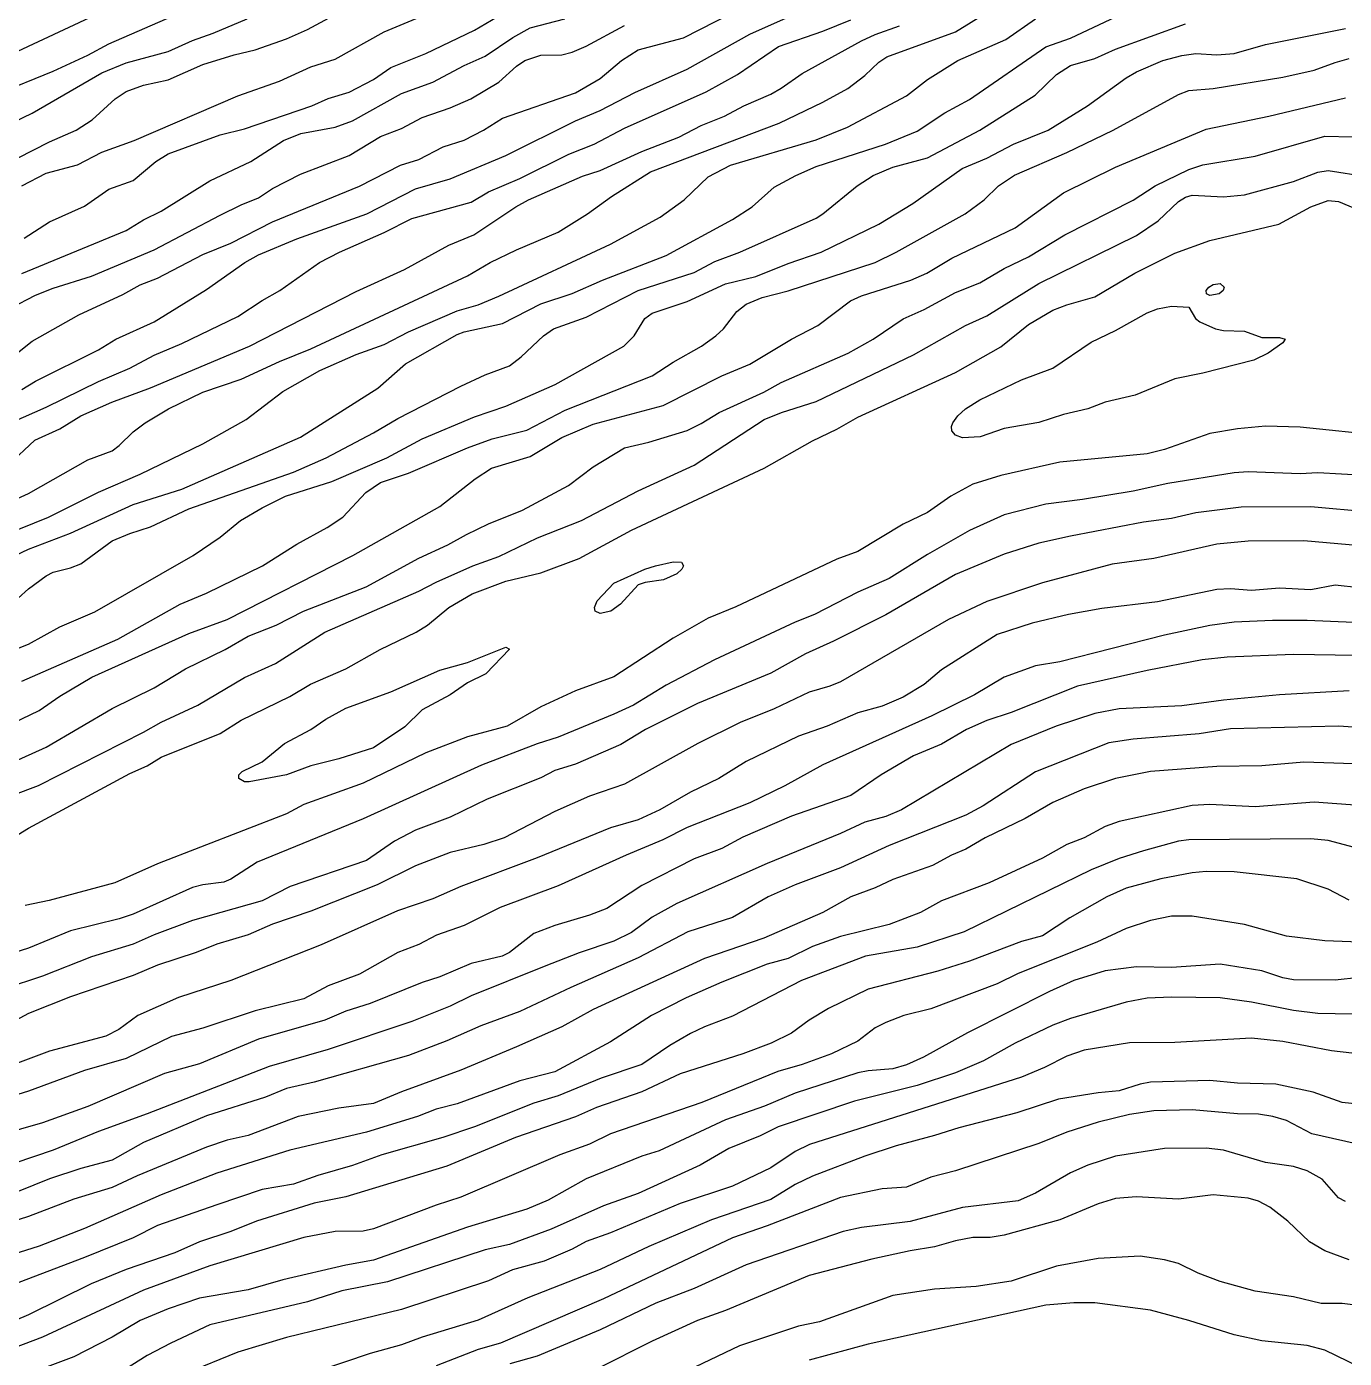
# Model space of a CAD drawing. Extents: x 474277 to 475042, y 254928 to 255625.
# Drawn here: x 474593.95 to 474622.95, y 255530.93 to 255560.23 of the extents above; entities that cross this region are included whole.
import ezdxf

# ---------------------------------------------------------------- set-up
doc = ezdxf.new("R2010")
doc.units = 0
doc.header["$MEASUREMENT"] = 0
doc.layers.add('BaseMapV2_DTM_export_MonNov09090547073261 — entities', color=1, linetype='CONTINUOUS')

msp = doc.modelspace()

# ---------------------------------------------------------------- linework, layer by layer
at = {"layer": 'BaseMapV2_DTM_export_MonNov09090547073261 — entities', "color": 15, "linetype": 'Continuous', "true_color": 0xb7484b}
for points in [[(474593.303, 255558.751, 92), (474594.53, 255559.251, 92), (474595.297, 255559.602, 92), (474595.757, 255559.85, 92), (474598.134, 255560.895, 92)], [(474593.385, 255548.446, 95.25), (474593.993, 255548.733, 95.25), (474594.913, 255549.087, 95.25), (474596.293, 255549.717, 95.25), (474597.367, 255550.053, 95.25), (474599.974, 255551.197, 95.25), (474601.677, 255552.28, 95.25), (474602.288, 255552.816, 95.25), (474603.424, 255553.458, 95.25), (474603.578, 255553.518, 95.25), (474604.421, 255553.703, 95.25), (474605.264, 255554.133, 95.25), (474605.955, 255554.36, 95.25), (474606.621, 255554.657, 95.25), (474608.025, 255555.2, 95.25), (474609.482, 255555.987, 95.25), (474609.917, 255556.267, 95.25), (474610.402, 255556.702, 95.25), (474610.88, 255556.957, 95.25), (474611.322, 255557.154, 95.25), (474612.848, 255557.647, 95.25), (474613.545, 255557.935, 95.25), (474614.159, 255558.332, 95.25), (474614.696, 255558.627, 95.25), (474616.382, 255559.785, 95.25), (474616.919, 255559.979, 95.25), (474618.683, 255560.81, 95.25)], [(474593.748, 255557.34, 92.5), (474594.453, 255557.699, 92.5), (474595.036, 255557.954, 92.5), (474595.389, 255558.184, 92.5), (474595.897, 255558.644, 92.5), (474596.14, 255558.805, 92.5), (474596.523, 255558.943, 92.5), (474597.06, 255559.058, 92.5), (474597.827, 255559.395, 92.5), (474598.517, 255559.613, 92.5), (474598.977, 255559.722, 92.5), (474599.667, 255559.967, 92.5), (474600.127, 255560.167, 92.5), (474601.001, 255560.637, 92.5)], [(474593.84, 255552.249, 94), (474594.147, 255552.433, 94), (474595.527, 255553.118, 94), (474595.91, 255553.353, 94), (474596.753, 255553.738, 94), (474597.904, 255554.452, 94), (474598.749, 255555.04, 94), (474599.054, 255555.213, 94), (474599.897, 255555.562, 94), (474601.434, 255556.114, 94), (474602.504, 255556.663, 94), (474603.271, 255556.882, 94), (474604.498, 255557.398, 94), (474606.031, 255558.16, 94), (474606.568, 255558.384, 94), (474607.335, 255558.785, 94), (474608.485, 255559.299, 94), (474609.865, 255560.063, 94), (474611.399, 255560.747, 94)], [(474593.895, 255555.577, 93), (474594.453, 255555.936, 93), (474595.22, 255556.28, 93), (474595.757, 255556.654, 93), (474596.293, 255556.845, 93), (474596.79, 255557.264, 93), (474597.06, 255557.433, 93), (474598.21, 255557.852, 93), (474598.747, 255557.985, 93), (474600.225, 255558.49, 93), (474600.587, 255558.653, 93), (474601.047, 255558.793, 93), (474601.584, 255559.072, 93), (474601.967, 255559.331, 93), (474602.734, 255559.641, 93), (474603.808, 255560.152, 93), (474604.804, 255560.741, 93)], [(474592.306, 255549.194, 94.75), (474593.993, 255549.962, 94.75), (474595.297, 255550.699, 94.75), (474595.833, 255550.901, 94.75), (474595.987, 255551.014, 94.75), (474596.293, 255551.319, 94.75), (474596.56, 255551.513, 94.75), (474597.074, 255551.82, 94.75), (474597.827, 255552.191, 94.75), (474598.67, 255552.476, 94.75), (474599.514, 255552.862, 94.75), (474600.204, 255553.14, 94.75), (474603.654, 255554.75, 94.75), (474604.147, 255555.04, 94.75), (474604.728, 255555.322, 94.75), (474605.648, 255555.709, 94.75), (474606.29, 255556.114, 94.75), (474606.817, 255556.497, 94.75), (474607.678, 255557.034, 94.75), (474610.511, 255558.107, 94.75), (474611.472, 255558.567, 94.75), (474612.025, 255558.874, 94.75), (474612.395, 255559.158, 94.75), (474612.702, 255559.447, 94.75), (474612.882, 255559.564, 94.75), (474614.389, 255560.12, 94.75), (474615.079, 255560.54, 94.75)], [(474592.69, 255551.121, 94.25), (474594.376, 255551.861, 94.25), (474595.527, 255552.421, 94.25), (474596.217, 255552.715, 94.25), (474596.753, 255553.007, 94.25), (474597.367, 255553.257, 94.25), (474598.594, 255553.851, 94.25), (474599.13, 255554.207, 94.25), (474599.522, 255554.427, 94.25), (474600.395, 255555.04, 94.25), (474600.835, 255555.27, 94.25), (474601.814, 255555.7, 94.25), (474602.427, 255556.013, 94.25), (474603.731, 255556.37, 94.25), (474604.114, 255556.595, 94.25), (474604.804, 255556.891, 94.25), (474605.878, 255557.424, 94.25), (474606.44, 255557.647, 94.25), (474607.105, 255557.998, 94.25), (474608.904, 255558.797, 94.25), (474609.596, 255559.181, 94.25), (474610.496, 255559.794, 94.25), (474611.475, 255560.133, 94.25), (474612.089, 255560.379, 94.25)], [(474592.843, 255557.743, 92.25), (474594.07, 255558.328, 92.25), (474595.603, 255559.215, 92.25), (474596.14, 255559.438, 92.25), (474597.06, 255559.688, 92.25), (474597.597, 255559.924, 92.25), (474598.057, 255560.087, 92.25), (474598.801, 255560.407, 92.25)], [(474593.15, 255548.928, 95), (474594.431, 255549.443, 95), (474595.527, 255549.992, 95), (474596.447, 255550.387, 95), (474597.827, 255551.053, 95), (474598.778, 255551.59, 95), (474599.587, 255552.203, 95), (474600.399, 255552.663, 95), (474601.201, 255553.02, 95), (474601.814, 255553.239, 95), (474602.351, 255553.52, 95), (474603.424, 255553.977, 95), (474603.884, 255554.111, 95), (474604.344, 255554.3, 95), (474606.798, 255555.444, 95), (474607.894, 255556.037, 95), (474608.42, 255556.42, 95), (474608.945, 255556.924, 95), (474609.436, 255557.187, 95), (474611.322, 255557.742, 95), (474612.012, 255558.017, 95), (474613.315, 255558.707, 95), (474613.776, 255559.071, 95), (474614.441, 255559.487, 95), (474615.501, 255559.947, 95), (474616.152, 255560.403, 95)], [(474593.536, 255547.449, 95.5), (474593.993, 255547.86, 95.5), (474594.376, 255548.149, 95.5), (474594.53, 255548.227, 95.5), (474594.913, 255548.325, 95.5), (474595.143, 255548.416, 95.5), (474595.833, 255548.917, 95.5), (474596.217, 255549.079, 95.5), (474596.677, 255549.224, 95.5), (474597.52, 255549.62, 95.5), (474599.82, 255550.433, 95.5), (474600.544, 255550.746, 95.5), (474601.584, 255551.293, 95.5), (474602.121, 255551.613, 95.5), (474603.501, 255552.321, 95.5), (474604.038, 255552.571, 95.5), (474604.574, 255552.772, 95.5), (474604.835, 255552.97, 95.5), (474605.321, 255553.43, 95.5), (474605.544, 255553.583, 95.5), (474606.261, 255553.843, 95.5), (474607.411, 255554.425, 95.5), (474608.638, 255554.822, 95.5), (474609.098, 255555.065, 95.5), (474609.642, 255555.27, 95.5), (474611.322, 255556.021, 95.5), (474611.475, 255556.114, 95.5), (474612.224, 255556.727, 95.5), (474612.583, 255556.957, 95.5), (474613.009, 255557.142, 95.5), (474613.776, 255557.347, 95.5), (474614.926, 255557.957, 95.5), (474616.148, 255558.721, 95.5), (474616.613, 255559.176, 95.5), (474616.919, 255559.375, 95.5), (474617.456, 255559.534, 95.5), (474617.916, 255559.733, 95.5), (474619.45, 255560.293, 95.5)], [(474593.553, 255550.593, 94.5), (474594.131, 255551.13, 94.5), (474594.683, 255551.383, 94.5), (474595.145, 255551.666, 94.5), (474595.825, 255551.973, 94.5), (474596.677, 255552.284, 94.5), (474598.856, 255553.2, 94.5), (474601.201, 255554.408, 94.5), (474602.265, 255554.887, 94.5), (474603.24, 255555.423, 94.5), (474603.788, 255555.653, 94.5), (474604.715, 255556.267, 94.5), (474604.997, 255556.42, 94.5), (474606.185, 255556.94, 94.5), (474606.568, 255557.067, 94.5), (474607.488, 255557.483, 94.5), (474608.299, 255557.8, 94.5), (474608.792, 255558.057, 94.5), (474609.308, 255558.26, 94.5), (474609.73, 255558.49, 94.5), (474610.325, 255558.749, 94.5), (474610.555, 255558.877, 94.5), (474611.015, 255559.203, 94.5), (474612.319, 255559.92, 94.5), (474612.625, 255560.061, 94.5), (474613.162, 255560.249, 94.5)], [(474593.61, 255554.048, 93.5), (474594.146, 255554.323, 93.5), (474594.53, 255554.481, 93.5), (474595.373, 255554.744, 93.5), (474596.753, 255555.318, 93.5), (474598.21, 255556.084, 93.5), (474598.67, 255556.312, 93.5), (474599.054, 255556.462, 93.5), (474599.36, 255556.667, 93.5), (474599.974, 255556.985, 93.5), (474601.047, 255557.4, 93.5), (474601.737, 255557.813, 93.5), (474602.197, 255557.989, 93.5), (474602.657, 255558.231, 93.5), (474603.271, 255558.447, 93.5), (474603.725, 255558.644, 93.5), (474604.344, 255559.012, 93.5), (474604.728, 255559.364, 93.5), (474604.913, 255559.487, 93.5), (474605.264, 255559.603, 93.5), (474605.725, 255559.611, 93.5), (474605.955, 255559.669, 93.5), (474606.261, 255559.802, 93.5), (474607.105, 255560.257, 93.5)], [(474593.64, 255552.97, 93.75), (474594.07, 255553.313, 93.75), (474595.094, 255553.89, 93.75), (474596.063, 255554.339, 93.75), (474596.447, 255554.549, 93.75), (474596.83, 255554.696, 93.75), (474597.827, 255555.22, 93.75), (474598.44, 255555.469, 93.75), (474599.36, 255555.934, 93.75), (474601.277, 255556.723, 93.75), (474602.175, 255557.187, 93.75), (474602.581, 255557.312, 93.75), (474603.118, 255557.589, 93.75), (474603.578, 255557.734, 93.75), (474604.003, 255557.954, 93.75), (474604.421, 255558.219, 93.75), (474606.031, 255558.778, 93.75), (474606.568, 255559.091, 93.75), (474607.041, 255559.487, 93.75), (474607.411, 255559.725, 93.75), (474608.408, 255559.988, 93.75), (474609.482, 255560.536, 93.75)], [(474593.645, 255559.641, 91.75), (474595.45, 255560.481, 91.75)], [(474593.84, 255554.803, 93.25), (474596.14, 255555.744, 93.25), (474596.523, 255555.983, 93.25), (474596.907, 255556.172, 93.25), (474597.98, 255556.84, 93.25), (474598.886, 255557.264, 93.25), (474599.601, 255557.724, 93.25), (474599.98, 255557.877, 93.25), (474600.741, 255558.019, 93.25), (474601.124, 255558.157, 93.25), (474602.197, 255558.758, 93.25), (474602.887, 255559.009, 93.25), (474603.578, 255559.38, 93.25), (474604.038, 255559.584, 93.25), (474604.651, 255559.991, 93.25), (474605.034, 255560.202, 93.25), (474605.794, 255560.407, 93.25)], [(474593.844, 255556.727, 92.75), (474594.376, 255557.005, 92.75), (474595.067, 255557.194, 92.75), (474595.603, 255557.472, 92.75), (474596.315, 255557.724, 92.75), (474598.594, 255558.711, 92.75), (474599.514, 255559.031, 92.75), (474600.204, 255559.347, 92.75), (474600.741, 255559.515, 92.75), (474601.814, 255560.118, 92.75), (474602.695, 255560.484, 92.75)], [(474593.456, 255546.433, 95.75), (474593.993, 255546.642, 95.75), (474594.683, 255547.026, 95.75), (474595.45, 255547.356, 95.75), (474597.616, 255548.599, 95.75), (474598.21, 255548.997, 95.75), (474598.659, 255549.366, 95.75), (474599.13, 255549.645, 95.75), (474599.646, 255549.903, 95.75), (474600.664, 255550.222, 95.75), (474601.877, 255550.746, 95.75), (474602.657, 255551.164, 95.75), (474603.808, 255551.644, 95.75), (474604.498, 255551.88, 95.75), (474605.582, 255552.356, 95.75), (474607.089, 255553.2, 95.75), (474607.317, 255553.43, 95.75), (474607.551, 255553.813, 95.75), (474607.718, 255553.93, 95.75), (474608.485, 255554.182, 95.75), (474609.328, 255554.576, 95.75), (474610, 255554.733, 95.75), (474610.708, 255555.02, 95.75), (474611.433, 255555.27, 95.75), (474612.702, 255555.886, 95.75), (474613.455, 255556.344, 95.75), (474614.535, 255557.11, 95.75), (474615.079, 255557.336, 95.75), (474615.671, 255557.647, 95.75), (474616.431, 255557.954, 95.75), (474617.294, 255558.49, 95.75), (474618.146, 255559.103, 95.75), (474618.376, 255559.236, 95.75), (474618.957, 255559.487, 95.75), (474619.373, 255559.597, 95.75), (474619.68, 255559.64, 95.75), (474620.14, 255559.611, 95.75), (474620.523, 255559.644, 95.75), (474621.213, 255559.836, 95.75), (474622.977, 255560.19, 95.75)], [(474593.84, 255545.833, 96), (474595.957, 255546.759, 96), (474597.324, 255547.526, 96), (474597.904, 255547.766, 96), (474599.138, 255548.369, 96), (474599.897, 255548.847, 96), (474600.566, 255549.213, 96), (474600.906, 255549.443, 96), (474601.414, 255549.979, 96), (474601.737, 255550.202, 96), (474602.351, 255550.406, 96), (474603.654, 255550.967, 96), (474604.191, 255551.161, 96), (474604.958, 255551.356, 96), (474605.801, 255551.791, 96), (474607.718, 255552.548, 96), (474608.178, 255552.852, 96), (474608.798, 255553.2, 96), (474609.114, 255553.43, 96), (474609.283, 255553.583, 96), (474609.579, 255553.967, 96), (474609.788, 255554.127, 96), (474610.133, 255554.273, 96), (474610.708, 255554.419, 96), (474612.625, 255555.042, 96), (474613.088, 255555.27, 96), (474614.605, 255556.114, 96), (474615.023, 255556.42, 96), (474615.338, 255556.727, 96), (474615.692, 255556.963, 96), (474616.843, 255557.465, 96), (474617.863, 255557.954, 96), (474619.296, 255558.742, 96), (474619.526, 255558.826, 96), (474620.063, 255558.869, 96), (474621.596, 255559.117, 96), (474622.287, 255559.272, 96), (474622.747, 255559.446, 96), (474623.053, 255559.528, 96)], [(474593.073, 255544.634, 96.25), (474594.223, 255545.186, 96.25), (474594.683, 255545.499, 96.25), (474595.381, 255545.916, 96.25), (474597.52, 255546.881, 96.25), (474598.364, 255547.185, 96.25), (474601.13, 255548.599, 96.25), (474603.041, 255549.673, 96.25), (474603.823, 255550.286, 96.25), (474604.177, 255550.516, 96.25), (474605.034, 255550.774, 96.25), (474605.725, 255551.193, 96.25), (474606.415, 255551.487, 96.25), (474607.954, 255551.896, 96.25), (474609.252, 255552.552, 96.25), (474609.865, 255552.809, 96.25), (474610.785, 255553.358, 96.25), (474611.36, 255553.66, 96.25), (474612.083, 255554.197, 96.25), (474612.319, 255554.311, 96.25), (474613.412, 255554.657, 96.25), (474613.757, 255554.81, 96.25), (474614.312, 255555.136, 96.25), (474615.706, 255555.807, 96.25), (474616.765, 255556.574, 96.25), (474617.916, 255557.14, 96.25), (474619.91, 255557.978, 96.25), (474621.29, 255558.26, 96.25), (474622.977, 255558.667, 96.25)], [(474593.15, 255543.831, 96.5), (474594.382, 255544.382, 96.5), (474595.833, 255545.233, 96.5), (474596.753, 255545.686, 96.5), (474597.443, 255546.104, 96.5), (474598.319, 255546.529, 96.5), (474598.824, 255546.823, 96.5), (474599.437, 255547.064, 96.5), (474600.042, 255547.372, 96.5), (474601.424, 255547.909, 96.5), (474602.581, 255548.54, 96.5), (474603.215, 255548.829, 96.5), (474603.63, 255549.059, 96.5), (474604.114, 255549.292, 96.5), (474604.862, 255549.596, 96.5), (474605.876, 255550.133, 96.5), (474606.415, 255550.548, 96.5), (474607.105, 255550.967, 96.5), (474607.641, 255551.089, 96.5), (474608.485, 255551.349, 96.5), (474608.792, 255551.498, 96.5), (474609.188, 255551.743, 96.5), (474610.172, 255552.189, 96.5), (474610.555, 255552.4, 96.5), (474612.026, 255553.046, 96.5), (474612.578, 255553.353, 96.5), (474613.239, 255553.8, 96.5), (474613.699, 255554.01, 96.5), (474614.389, 255554.382, 96.5), (474614.926, 255554.594, 96.5), (474615.462, 255554.912, 96.5), (474615.999, 255555.166, 96.5), (474616.795, 255555.653, 96.5), (474618.299, 255556.412, 96.5), (474618.787, 255556.727, 96.5), (474619.526, 255557.089, 96.5), (474619.833, 255557.192, 96.5), (474620.983, 255557.379, 96.5), (474622.517, 255557.82, 96.5), (474623.13, 255557.806, 96.5)], [(474593.073, 255543.108, 96.75), (474594.212, 255543.539, 96.75), (474596.523, 255544.709, 96.75), (474596.907, 255544.932, 96.75), (474597.717, 255545.302, 96.75), (474598.747, 255545.913, 96.75), (474599.425, 255546.222, 96.75), (474600.514, 255546.912, 96.75), (474602.581, 255547.811, 96.75), (474602.964, 255548.013, 96.75), (474603.767, 255548.369, 96.75), (474604.344, 255548.572, 96.75), (474605.191, 255548.983, 96.75), (474606.157, 255549.366, 96.75), (474607.411, 255550.017, 96.75), (474608.638, 255550.585, 96.75), (474610.182, 255551.59, 96.75), (474610.561, 255551.743, 96.75), (474611.322, 255551.982, 96.75), (474613.469, 255553.011, 96.75), (474614.609, 255553.66, 96.75), (474615.079, 255553.871, 96.75), (474616.229, 255554.584, 96.75), (474618.376, 255555.633, 96.75), (474618.852, 255555.96, 96.75), (474619.296, 255556.388, 96.75), (474619.45, 255556.48, 96.75), (474619.603, 255556.525, 96.75), (474620.293, 255556.484, 96.75), (474620.753, 255556.532, 96.75), (474621.827, 255556.823, 96.75), (474622.363, 255557.029, 96.75), (474622.593, 255557.07, 96.75), (474623.437, 255556.933, 96.75)], [(474592.763, 255541.852, 97), (474593.993, 255542.596, 97), (474596.217, 255543.797, 97), (474596.6, 255543.972, 97), (474596.907, 255544.156, 97), (474598.21, 255544.683, 97), (474598.67, 255544.971, 97), (474599.744, 255545.497, 97), (474600.196, 255545.762, 97), (474600.971, 255546.102, 97), (474601.73, 255546.529, 97), (474602.519, 255546.912, 97), (474602.772, 255547.066, 97), (474603.24, 255547.449, 97), (474603.754, 255547.756, 97), (474604.498, 255548.028, 97), (474605.264, 255548.213, 97), (474606.108, 255548.532, 97), (474607.258, 255549.152, 97), (474610.184, 255550.516, 97), (474611.245, 255551.121, 97), (474611.782, 255551.373, 97), (474612.242, 255551.637, 97), (474614.389, 255552.62, 97), (474615.386, 255553.184, 97), (474615.999, 255553.679, 97), (474616.536, 255553.991, 97), (474616.843, 255554.11, 97), (474617.456, 255554.285, 97), (474618.341, 255554.81, 97), (474619.22, 255555.248, 97), (474619.986, 255555.525, 97), (474621.507, 255555.883, 97), (474622.211, 255556.267, 97), (474622.593, 255556.406, 97), (474622.823, 255556.385, 97), (474623.36, 255556.157, 97)], [(474620.193, 255554.35, 97.25), (474619.986, 255554.313, 97.25), (474619.912, 255554.35, 97.25), (474619.909, 255554.427, 97.25), (474619.967, 255554.503, 97.25), (474620.063, 255554.557, 97.25), (474620.219, 255554.58, 97.25), (474620.307, 255554.503, 97.25), (474620.282, 255554.427, 97.25), (474620.193, 255554.35, 97.25)], [(474614.933, 255551.206, 97.25), (474614.542, 255551.182, 97.25), (474614.389, 255551.243, 97.25), (474614.312, 255551.339, 97.25), (474614.303, 255551.436, 97.25), (474614.333, 255551.513, 97.25), (474614.444, 255551.666, 97.25), (474614.615, 255551.82, 97.25), (474614.926, 255552.018, 97.25), (474615.846, 255552.459, 97.25), (474616.536, 255552.715, 97.25), (474617.379, 255553.293, 97.25), (474617.916, 255553.548, 97.25), (474618.606, 255553.934, 97.25), (474618.836, 255554.024, 97.25), (474619.143, 255554.081, 97.25), (474619.526, 255554.063, 97.25), (474619.677, 255553.813, 97.25), (474619.767, 255553.737, 97.25), (474620.113, 255553.583, 97.25), (474620.293, 255553.547, 97.25), (474620.753, 255553.535, 97.25), (474621.136, 255553.395, 97.25), (474621.52, 255553.394, 97.25), (474621.646, 255553.353, 97.25), (474621.592, 255553.276, 97.25), (474621.275, 255553.046, 97.25), (474620.957, 255552.893, 97.25), (474619.833, 255552.605, 97.25), (474619.22, 255552.48, 97.25), (474618.344, 255552.126, 97.25), (474617.686, 255551.966, 97.25), (474617.303, 255551.82, 97.25), (474616.766, 255551.695, 97.25), (474616.229, 255551.525, 97.25), (474615.462, 255551.388, 97.25), (474614.933, 255551.206, 97.25)], [(474623.82, 255551.231, 97), (474621.98, 255551.421, 97), (474621.213, 255551.445, 97), (474620.6, 255551.385, 97), (474619.986, 255551.281, 97), (474618.989, 255550.928, 97), (474618.606, 255550.835, 97), (474616.689, 255550.647, 97), (474615.386, 255550.354, 97), (474614.772, 255550.164, 97), (474614.292, 255549.903, 97), (474613.776, 255549.544, 97), (474613.239, 255549.285, 97), (474612.242, 255548.684, 97), (474611.782, 255548.512, 97), (474609.558, 255547.467, 97), (474608.945, 255547.219, 97), (474608.178, 255546.778, 97), (474606.875, 255545.923, 97), (474606.031, 255545.621, 97), (474605.264, 255545.264, 97), (474604.523, 255544.842, 97), (474603.654, 255544.61, 97), (474602.734, 255544.253, 97), (474601.354, 255543.586, 97), (474600.05, 255543.116, 97), (474599.667, 255542.915, 97), (474596.83, 255541.81, 97), (474595.891, 255541.392, 97), (474594.442, 255541.008, 97), (474593.916, 255540.896, 97)], [(474624.97, 255550.265, 96.75), (474622.363, 255550.415, 96.75), (474621.98, 255550.396, 96.75), (474620.83, 255550.44, 96.75), (474620.523, 255550.414, 96.75), (474619.066, 255550.182, 96.75), (474618.299, 255550.014, 96.75), (474617.183, 255549.826, 96.75), (474616.382, 255549.729, 96.75), (474615.462, 255549.49, 96.75), (474614.696, 255549.148, 96.75), (474613.776, 255548.62, 96.75), (474612.932, 255548.089, 96.75), (474612.242, 255547.793, 96.75), (474611.29, 255547.296, 96.75), (474610.862, 255547.129, 96.75), (474609.087, 255546.299, 96.75), (474608.025, 255545.745, 96.75), (474607.303, 255545.302, 96.75), (474606.875, 255545.104, 96.75), (474605.648, 255544.598, 96.75), (474605.188, 255544.453, 96.75), (474603.961, 255543.983, 96.75), (474601.354, 255542.805, 96.75), (474599.023, 255541.852, 96.75), (474598.44, 255541.476, 96.75), (474598.287, 255541.408, 96.75), (474597.827, 255541.349, 96.75), (474597.597, 255541.291, 96.75), (474596.295, 255540.702, 96.75), (474595.987, 255540.601, 96.75), (474594.913, 255540.342, 96.75), (474593.993, 255539.956, 96.75), (474592.92, 255539.618, 96.75)], [(474623.513, 255549.549, 96.5), (474622.21, 255549.668, 96.5), (474620.676, 255549.663, 96.5), (474619.68, 255549.538, 96.5), (474619.143, 255549.412, 96.5), (474618.529, 255549.331, 96.5), (474616.919, 255549.022, 96.5), (474616.229, 255548.87, 96.5), (474615.462, 255548.629, 96.5), (474614.389, 255548.178, 96.5), (474612.855, 255547.29, 96.5), (474611.705, 255546.71, 96.5), (474611.092, 255546.435, 96.5), (474610.325, 255546.007, 96.5), (474608.715, 255545.337, 96.5), (474607.571, 255544.765, 96.5), (474607.028, 255544.435, 96.5), (474606.031, 255544.004, 96.5), (474605.571, 255543.867, 96.5), (474605.264, 255543.708, 96.5), (474604.086, 255543.232, 96.5), (474603.271, 255542.842, 96.5), (474602.504, 255542.55, 96.5), (474602.044, 255542.308, 96.5), (474601.431, 255541.889, 96.5), (474599.752, 255541.315, 96.5), (474599.13, 255540.998, 96.5), (474597.597, 255540.568, 96.5), (474596.753, 255540.253, 96.5), (474596.293, 255540.047, 96.5), (474595.373, 255539.764, 96.5), (474594.3, 255539.342, 96.5), (474593.456, 255539.061, 96.5)], [(474624.05, 255548.744, 96.25), (474622.057, 255548.92, 96.25), (474620.83, 255548.911, 96.25), (474620.14, 255548.843, 96.25), (474618.759, 255548.528, 96.25), (474617.839, 255548.407, 96.25), (474616.306, 255547.995, 96.25), (474615.079, 255547.586, 96.25), (474614.236, 255547.186, 96.25), (474611.859, 255545.817, 96.25), (474611.629, 255545.721, 96.25), (474611.169, 255545.592, 96.25), (474610.402, 255545.219, 96.25), (474609.652, 255544.919, 96.25), (474608.717, 255544.459, 96.25), (474607.105, 255543.566, 96.25), (474606.338, 255543.298, 96.25), (474605.571, 255542.966, 96.25), (474604.457, 255542.388, 96.25), (474604.013, 255542.235, 96.25), (474603.271, 255542.064, 96.25), (474602.504, 255541.772, 96.25), (474601.661, 255541.35, 96.25), (474600.204, 255540.769, 96.25), (474599.36, 255540.483, 96.25), (474598.824, 255540.247, 96.25), (474598.134, 255540.044, 96.25), (474597.683, 255539.858, 96.25), (474596.83, 255539.584, 96.25), (474596.293, 255539.358, 96.25), (474594.913, 255538.886, 96.25), (474593.993, 255538.516, 96.25), (474592.996, 255537.994, 96.25)], [(474606.805, 255547.372, 97.25), (474606.568, 255547.323, 97.25), (474606.46, 255547.372, 97.25), (474606.443, 255547.449, 97.25), (474606.508, 255547.602, 97.25), (474606.875, 255547.986, 97.25), (474607.557, 255548.293, 97.25), (474607.792, 255548.369, 97.25), (474608.178, 255548.454, 97.25), (474608.358, 255548.446, 97.25), (474608.406, 255548.369, 97.25), (474608.366, 255548.293, 97.25), (474608.255, 255548.194, 97.25), (474607.963, 255548.063, 97.25), (474607.565, 255548.001, 97.25), (474607.411, 255547.948, 97.25), (474607.019, 255547.526, 97.25), (474606.805, 255547.372, 97.25)], [(474623.283, 255547.887, 96), (474622.747, 255547.943, 96), (474622.21, 255547.842, 96), (474621.52, 255547.879, 96), (474620.906, 255547.827, 96), (474620.446, 255547.866, 96), (474620.14, 255547.846, 96), (474618.836, 255547.58, 96), (474617.609, 255547.428, 96), (474616.88, 255547.296, 96), (474616.076, 255547.106, 96), (474615.309, 255546.856, 96), (474614.082, 255546.081, 96), (474613.699, 255545.76, 96), (474613.239, 255545.478, 96), (474612.779, 255545.278, 96), (474612.242, 255545.132, 96), (474611.566, 255544.842, 96), (474610.938, 255544.621, 96), (474609.788, 255544.066, 96), (474609.18, 255543.692, 96), (474608.562, 255543.387, 96), (474607.883, 255543.002, 96), (474607.411, 255542.784, 96), (474606.798, 255542.607, 96), (474605.188, 255541.942, 96), (474603.506, 255541.315, 96), (474602.887, 255541.045, 96), (474602.114, 255540.778, 96), (474600.434, 255540.028, 96), (474598.44, 255539.248, 96), (474597.29, 255538.873, 96), (474596.393, 255538.478, 96), (474595.98, 255538.171, 96), (474595.694, 255538.018, 96), (474594.453, 255537.692, 96), (474593.073, 255537.18, 96)], [(474624.357, 255547.071, 95.75), (474622.133, 255547.164, 95.75), (474621.366, 255547.167, 95.75), (474620.523, 255547.132, 95.75), (474619.986, 255547.057, 95.75), (474618.989, 255546.845, 95.75), (474616.689, 255546.26, 95.75), (474616.152, 255546.166, 95.75), (474615.462, 255545.916, 95.75), (474614.813, 255545.532, 95.75), (474613.873, 255545.072, 95.75), (474611.475, 255543.991, 95.75), (474610.632, 255543.528, 95.75), (474609.865, 255543.152, 95.75), (474608.485, 255542.613, 95.75), (474607.948, 255542.337, 95.75), (474607.144, 255542.005, 95.75), (474605.648, 255541.326, 95.75), (474604.368, 255540.855, 95.75), (474603.578, 255540.455, 95.75), (474602.969, 255540.242, 95.75), (474602.581, 255540.041, 95.75), (474602.117, 255539.858, 95.75), (474601.277, 255539.388, 95.75), (474600.587, 255539.129, 95.75), (474600.05, 255538.843, 95.75), (474598.977, 255538.578, 95.75), (474597.827, 255538.198, 95.75), (474597.137, 255538.015, 95.75), (474596.14, 255537.531, 95.75), (474595.22, 255537.267, 95.75), (474593.993, 255536.813, 95.75), (474592.46, 255536.336, 95.75)], [(474598.843, 255543.615, 97.25), (474598.747, 255543.619, 97.25), (474598.62, 255543.692, 97.25), (474598.622, 255543.769, 97.25), (474598.69, 255543.845, 97.25), (474599.13, 255544.054, 97.25), (474599.622, 255544.459, 97.25), (474600.204, 255544.771, 97.25), (474600.534, 255544.995, 97.25), (474600.971, 255545.236, 97.25), (474601.967, 255545.599, 97.25), (474603.041, 255546.073, 97.25), (474603.654, 255546.243, 97.25), (474604.498, 255546.581, 97.25), (474604.574, 255546.532, 97.25), (474604.057, 255545.992, 97.25), (474603.654, 255545.796, 97.25), (474603.271, 255545.532, 97.25), (474602.657, 255545.197, 97.25), (474602.274, 255544.827, 97.25), (474601.584, 255544.368, 97.25), (474600.817, 255544.119, 97.25), (474600.204, 255543.972, 97.25), (474599.667, 255543.768, 97.25), (474598.843, 255543.615, 97.25)], [(474623.207, 255546.394, 95.5), (474621.827, 255546.418, 95.5), (474620.37, 255546.36, 95.5), (474619.821, 255546.299, 95.5), (474618.607, 255546.069, 95.5), (474617.073, 255545.721, 95.5), (474615.616, 255545.145, 95.5), (474615.079, 255544.967, 95.5), (474614.636, 255544.765, 95.5), (474614.082, 255544.444, 95.5), (474613.469, 255544.188, 95.5), (474612.755, 255543.769, 95.5), (474612.089, 255543.318, 95.5), (474610.785, 255542.858, 95.5), (474609.712, 255542.401, 95.5), (474609.252, 255542.147, 95.5), (474608.638, 255541.92, 95.5), (474607.488, 255541.337, 95.5), (474606.721, 255540.831, 95.5), (474606.338, 255540.681, 95.5), (474605.571, 255540.459, 95.5), (474605.111, 255540.278, 95.5), (474604.574, 255539.863, 95.5), (474604.415, 255539.781, 95.5), (474603.731, 255539.616, 95.5), (474603.041, 255539.326, 95.5), (474602.657, 255539.201, 95.5), (474601.507, 255538.738, 95.5), (474600.971, 255538.571, 95.5), (474600.511, 255538.37, 95.5), (474599.054, 255537.952, 95.5), (474597.75, 255537.413, 95.5), (474596.983, 255537.199, 95.5), (474595.297, 255536.474, 95.5), (474594.3, 255536.113, 95.5), (474591.923, 255535.433, 95.5)], [(474623.053, 255545.62, 95.25), (474621.52, 255545.53, 95.25), (474620.293, 255545.414, 95.25), (474619.373, 255545.288, 95.25), (474617.993, 255545.221, 95.25), (474617.456, 255545.121, 95.25), (474616.606, 255544.842, 95.25), (474615.616, 255544.438, 95.25), (474613.205, 255543.002, 95.25), (474612.855, 255542.855, 95.25), (474612.395, 255542.727, 95.25), (474611.859, 255542.48, 95.25), (474610.248, 255541.823, 95.25), (474608.255, 255540.939, 95.25), (474607.718, 255540.642, 95.25), (474607.258, 255540.304, 95.25), (474606.875, 255540.108, 95.25), (474606.108, 255539.856, 95.25), (474605.341, 255539.557, 95.25), (474603.731, 255538.911, 95.25), (474603.271, 255538.679, 95.25), (474602.427, 255538.34, 95.25), (474600.587, 255537.724, 95.25), (474599.284, 255537.355, 95.25), (474596.6, 255536.31, 95.25), (474595.527, 255535.927, 95.25), (474594.53, 255535.513, 95.25), (474593.686, 255535.225, 95.25)], [(474624.433, 255544.731, 95), (474622.823, 255544.84, 95), (474620.446, 255544.786, 95), (474619.756, 255544.669, 95), (474618.299, 255544.556, 95), (474617.763, 255544.474, 95), (474616.152, 255543.836, 95), (474615.002, 255543.087, 95), (474614.619, 255542.882, 95), (474612.932, 255542.216, 95), (474611.859, 255541.726, 95), (474610.862, 255541.354, 95), (474610.27, 255541.085, 95), (474609.482, 255540.634, 95), (474608.501, 255540.318, 95), (474607.411, 255539.742, 95), (474605.925, 255539.091, 95), (474604.804, 255538.564, 95), (474603.948, 255538.248, 95), (474603.194, 255537.915, 95), (474602.351, 255537.594, 95), (474600.28, 255537.008, 95), (474599.671, 255536.868, 95), (474599.207, 255536.676, 95), (474597.904, 255536.271, 95), (474596.523, 255535.685, 95), (474595.833, 255535.295, 95), (474595.143, 255535.111, 95), (474594.453, 255534.88, 95), (474593.38, 255534.452, 95)], [(474623.59, 255543.999, 94.75), (474622.057, 255544.051, 94.75), (474621.136, 255543.971, 94.75), (474620.14, 255543.956, 94.75), (474618.683, 255543.846, 94.75), (474617.916, 255543.693, 94.75), (474617.226, 255543.466, 94.75), (474616.536, 255543.159, 94.75), (474615.922, 255542.808, 94.75), (474615.045, 255542.388, 94.75), (474614.619, 255542.132, 94.75), (474614.307, 255542.005, 94.75), (474613.884, 255541.775, 94.75), (474613.009, 255541.468, 94.75), (474612.625, 255541.287, 94.75), (474612.089, 255541.086, 94.75), (474611.475, 255540.742, 94.75), (474610.172, 255540.179, 94.75), (474608.868, 255539.727, 94.75), (474606.415, 255538.611, 94.75), (474605.725, 255538.227, 94.75), (474604.728, 255537.785, 94.75), (474603.501, 255537.271, 94.75), (474602.197, 255536.797, 94.75), (474601.584, 255536.542, 94.75), (474600.817, 255536.437, 94.75), (474599.924, 255536.254, 94.75), (474598.824, 255535.839, 94.75), (474598.364, 255535.732, 94.75), (474597.904, 255535.581, 94.75), (474596.379, 255534.951, 94.75), (474595.833, 255534.691, 94.75), (474594.99, 255534.436, 94.75), (474593.993, 255534.052, 94.75), (474593.226, 255533.808, 94.75)], [(474623.283, 255543.098, 94.5), (474622.287, 255543.172, 94.5), (474620.983, 255543.068, 94.5), (474619.986, 255543.115, 94.5), (474619.603, 255543.097, 94.5), (474617.993, 255542.746, 94.5), (474617.686, 255542.635, 94.5), (474617.226, 255542.381, 94.5), (474616.843, 255542.239, 94.5), (474616.306, 255541.94, 94.5), (474615.131, 255541.392, 94.5), (474614.082, 255541.001, 94.5), (474613.622, 255540.739, 94.5), (474612.932, 255540.479, 94.5), (474611.859, 255540.215, 94.5), (474611.245, 255539.994, 94.5), (474610.708, 255539.733, 94.5), (474610.248, 255539.603, 94.5), (474609.252, 255539.211, 94.5), (474608.465, 255538.861, 94.5), (474607.699, 255538.478, 94.5), (474606.798, 255537.899, 94.5), (474605.571, 255537.237, 94.5), (474604.804, 255537.036, 94.5), (474603.424, 255536.531, 94.5), (474602.964, 255536.413, 94.5), (474602.551, 255536.254, 94.5), (474601.431, 255535.908, 94.5), (474599.744, 255535.516, 94.5), (474598.134, 255535.004, 94.5), (474596.907, 255534.529, 94.5), (474595.22, 255533.789, 94.5), (474594.223, 255533.399, 94.5), (474592.92, 255532.989, 94.5)], [(474623.283, 255542.141, 94.25), (474622.593, 255542.324, 94.25), (474622.21, 255542.363, 94.25), (474619.526, 255542.342, 94.25), (474619.296, 255542.313, 94.25), (474618.529, 255542.1, 94.25), (474617.993, 255541.932, 94.25), (474617.379, 255541.681, 94.25), (474614.58, 255540.318, 94.25), (474613.545, 255539.976, 94.25), (474612.412, 255539.781, 94.25), (474610.999, 255539.245, 94.25), (474609.482, 255538.463, 94.25), (474608.868, 255538.228, 94.25), (474608.562, 255538.079, 94.25), (474608.101, 255537.816, 94.25), (474607.488, 255537.394, 94.25), (474606.596, 255537.098, 94.25), (474605.648, 255536.71, 94.25), (474605.111, 255536.546, 94.25), (474603.808, 255536.025, 94.25), (474603.112, 255535.794, 94.25), (474601.766, 255535.411, 94.25), (474601.124, 255535.173, 94.25), (474600.357, 255534.959, 94.25), (474599.82, 255534.768, 94.25), (474599.132, 255534.644, 94.25), (474598.134, 255534.308, 94.25), (474596.83, 255533.854, 94.25), (474596.293, 255533.583, 94.25), (474595.22, 255533.148, 94.25), (474592.69, 255532.193, 94.25)], [(474623.053, 255541.016, 94), (474622.593, 255541.255, 94), (474621.903, 255541.48, 94), (474620.523, 255541.636, 94), (474619.91, 255541.641, 94), (474619.603, 255541.615, 94), (474618.913, 255541.486, 94), (474618.146, 255541.277, 94), (474617.721, 255541.085, 94), (474616.91, 255540.625, 94), (474616.306, 255540.23, 94), (474615.846, 255540.102, 94), (474614.696, 255539.669, 94), (474614.006, 255539.45, 94), (474612.472, 255539.056, 94), (474611.594, 255538.631, 94), (474611.169, 255538.372, 94), (474610.785, 255538.087, 94), (474610.338, 255537.865, 94), (474609.712, 255537.632, 94), (474608.331, 255537.194, 94), (474607.488, 255536.797, 94), (474606.491, 255536.449, 94), (474606.031, 255536.248, 94), (474604.706, 255535.794, 94), (474603.194, 255535.161, 94), (474600.971, 255534.485, 94), (474600.28, 255534.347, 94), (474599.01, 255533.954, 94), (474598.44, 255533.721, 94), (474597.75, 255533.497, 94), (474597.213, 255533.253, 94), (474596.14, 255532.888, 94), (474595.372, 255532.574, 94), (474593.993, 255531.891, 94), (474593.15, 255531.539, 94)], [(474623.283, 255540.088, 93.75), (474622.517, 255540.115, 93.75), (474621.673, 255540.221, 93.75), (474620.753, 255540.475, 93.75), (474619.603, 255540.661, 93.75), (474619.143, 255540.663, 93.75), (474618.683, 255540.569, 93.75), (474618.146, 255540.389, 93.75), (474617.5, 255540.088, 93.75), (474615.773, 255539.398, 93.75), (474615.309, 255539.17, 93.75), (474613.852, 255538.624, 93.75), (474613.251, 255538.478, 93.75), (474612.855, 255538.323, 93.75), (474612.625, 255538.207, 93.75), (474612.242, 255537.914, 93.75), (474611.66, 255537.635, 93.75), (474611.015, 255537.397, 93.75), (474610.478, 255537.242, 93.75), (474608.811, 255536.561, 93.75), (474606.8, 255535.871, 93.75), (474606.338, 255535.646, 93.75), (474605.686, 255535.411, 93.75), (474603.501, 255534.476, 93.75), (474602.964, 255534.304, 93.75), (474601.584, 255533.78, 93.75), (474601.354, 255533.731, 93.75), (474600.741, 255533.72, 93.75), (474600.05, 255533.594, 93.75), (474597.98, 255532.968, 93.75), (474596.523, 255532.431, 93.75), (474594.3, 255531.402, 93.75), (474593.073, 255530.933, 93.75)], [(474623.283, 255539.312, 93.5), (474622.747, 255539.251, 93.5), (474621.827, 255539.258, 93.5), (474621.596, 255539.304, 93.5), (474621.136, 255539.459, 93.5), (474620.216, 255539.604, 93.5), (474619.143, 255539.532, 93.5), (474618.376, 255539.546, 93.5), (474617.686, 255539.456, 93.5), (474616.994, 255539.245, 93.5), (474616.459, 255539.003, 93.5), (474614.658, 255538.095, 93.5), (474613.684, 255537.558, 93.5), (474613.315, 255537.391, 93.5), (474613.009, 255537.3, 93.5), (474612.472, 255537.261, 93.5), (474612.242, 255537.215, 93.5), (474610.862, 255536.769, 93.5), (474610.189, 255536.484, 93.5), (474609.328, 255536.179, 93.5), (474607.871, 255535.497, 93.5), (474607.488, 255535.384, 93.5), (474606.261, 255534.881, 93.5), (474605.425, 255534.414, 93.5), (474604.958, 255534.212, 93.5), (474603.654, 255533.816, 93.5), (474601.584, 255533.096, 93.5), (474600.971, 255532.984, 93.5), (474599.59, 255532.659, 93.5), (474598.824, 255532.439, 93.5), (474597.75, 255532.255, 93.5), (474597.06, 255532.02, 93.5), (474596.447, 255531.768, 93.5), (474595.833, 255531.398, 93.5), (474594.99, 255530.966, 93.5), (474593.993, 255530.589, 93.5)], [(474623.513, 255538.497, 93.25), (474622.363, 255538.516, 93.25), (474621.827, 255538.586, 93.25), (474620.906, 255538.772, 93.25), (474620.216, 255538.862, 93.25), (474619.143, 255538.881, 93.25), (474618.606, 255538.854, 93.25), (474618.146, 255538.77, 93.25), (474616.919, 255538.413, 93.25), (474616.536, 255538.263, 93.25), (474615.707, 255537.865, 93.25), (474615.005, 255537.481, 93.25), (474614.389, 255537.214, 93.25), (474613.545, 255536.939, 93.25), (474612.165, 255536.594, 93.25), (474610.486, 255536.024, 93.25), (474610.095, 255535.829, 93.25), (474609.405, 255535.549, 93.25), (474608.769, 255535.181, 93.25), (474607.411, 255534.556, 93.25), (474606.645, 255534.29, 93.25), (474605.494, 255533.778, 93.25), (474604.574, 255533.438, 93.25), (474604.038, 255533.32, 93.25), (474601.891, 255532.615, 93.25), (474600.888, 255532.421, 93.25), (474600.127, 255532.178, 93.25), (474597.98, 255531.669, 93.25), (474597.121, 255531.27, 93.25), (474596.6, 255530.992, 93.25), (474595.987, 255530.61, 93.25)], [(474624.203, 255537.524, 93), (474622.67, 255537.7, 93), (474621.596, 255537.906, 93), (474620.906, 255537.978, 93), (474619.22, 255537.88, 93), (474618.223, 255537.873, 93), (474617.226, 255537.711, 93), (474616.843, 255537.581, 93), (474616.352, 255537.328, 93), (474615.846, 255537.119, 93), (474611.175, 255535.641, 93), (474610.862, 255535.481, 93), (474610.325, 255535.122, 93), (474609.482, 255534.721, 93), (474608.331, 255534.339, 93), (474606.798, 255533.696, 93), (474606.261, 255533.505, 93), (474605.955, 255533.338, 93), (474605.341, 255533.074, 93), (474604.641, 255532.881, 93), (474604.114, 255532.638, 93), (474602.197, 255532.009, 93), (474599.667, 255531.39, 93), (474598.594, 255531.071, 93), (474597.443, 255530.601, 93)], [(474624.127, 255536.429, 92.75), (474622.9, 255536.563, 92.75), (474622.262, 255536.791, 92.75), (474621.443, 255536.966, 92.75), (474620.6, 255536.988, 92.75), (474619.986, 255537.042, 92.75), (474618.683, 255537.009, 92.75), (474618.453, 255536.967, 92.75), (474617.993, 255536.821, 92.75), (474617.533, 255536.777, 92.75), (474616.658, 255536.638, 92.75), (474615.743, 255536.331, 92.75), (474614.466, 255536.007, 92.75), (474613.929, 255535.833, 92.75), (474613.085, 255535.61, 92.75), (474612.395, 255535.381, 92.75), (474611.245, 255534.942, 92.75), (474610.862, 255534.758, 92.75), (474610.325, 255534.425, 92.75), (474609.022, 255533.979, 92.75), (474607.641, 255533.39, 92.75), (474606.568, 255532.884, 92.75), (474604.977, 255532.267, 92.75), (474603.884, 255531.776, 92.75), (474602.657, 255531.4, 92.75), (474602.197, 255531.231, 92.75), (474601.507, 255531.04, 92.75), (474600.357, 255530.648, 92.75)], [(474623.437, 255535.599, 92.5), (474622.234, 255535.871, 92.5), (474621.673, 255536.164, 92.5), (474621.374, 255536.254, 92.5), (474621.06, 255536.305, 92.5), (474620.6, 255536.311, 92.5), (474619.603, 255536.398, 92.5), (474618.759, 255536.378, 92.5), (474618.223, 255536.299, 92.5), (474617.533, 255536.129, 92.5), (474616.843, 255535.909, 92.5), (474616.229, 255535.658, 92.5), (474614.389, 255535.06, 92.5), (474613.852, 255534.918, 92.5), (474613.315, 255534.696, 92.5), (474612.779, 255534.664, 92.5), (474611.859, 255534.47, 92.5), (474610.248, 255533.846, 92.5), (474609.482, 255533.585, 92.5), (474606.645, 255532.239, 92.5), (474604.381, 255531.27, 92.5), (474603.884, 255531.13, 92.5), (474602.964, 255530.77, 92.5)], [(474622.977, 255534.384, 92.25), (474622.823, 255534.462, 92.25), (474622.46, 255534.874, 92.25), (474622.133, 255535.06, 92.25), (474621.827, 255535.157, 92.25), (474621.213, 255535.241, 92.25), (474620.293, 255535.516, 92.25), (474619.91, 255535.558, 92.25), (474618.989, 255535.547, 92.25), (474617.916, 255535.38, 92.25), (474617.303, 255535.182, 92.25), (474616.919, 255535.014, 92.25), (474616.152, 255534.568, 92.25), (474615.769, 255534.4, 92.25), (474614.542, 255534.253, 92.25), (474613.392, 255533.946, 92.25), (474612.319, 255533.814, 92.25), (474611.916, 255533.724, 92.25), (474609.788, 255532.989, 92.25), (474608.638, 255532.467, 92.25), (474607.795, 255532.148, 92.25), (474606.568, 255531.559, 92.25), (474605.188, 255530.983, 92.25), (474604.582, 255530.81, 92.25)], [(474623.053, 255533.099, 92), (474622.517, 255533.297, 92), (474622.18, 255533.494, 92), (474621.702, 255533.954, 92), (474621.313, 255534.261, 92), (474621.06, 255534.392, 92), (474620.83, 255534.46, 92), (474620.063, 255534.533, 92), (474619.296, 255534.436, 92), (474618.376, 255534.484, 92), (474617.916, 255534.452, 92), (474617.533, 255534.334, 92), (474616.689, 255533.982, 92), (474615.462, 255533.642, 92), (474615.156, 255533.593, 92), (474614.772, 255533.593, 92), (474614.389, 255533.521, 92), (474613.929, 255533.384, 92), (474613.392, 255533.3, 92), (474612.549, 255533.118, 92), (474611.169, 255532.755, 92), (474609.328, 255531.983, 92), (474608.715, 255531.764, 92), (474607.718, 255531.308, 92), (474606.491, 255530.692, 92)], [(474623.437, 255532.076, 91.75), (474622.9, 255532.136, 91.75), (474622.44, 255532.136, 91.75), (474621.827, 255532.283, 91.75), (474620.983, 255532.411, 91.75), (474620.216, 255532.626, 91.75), (474619.732, 255532.804, 91.75), (474619.296, 255533.02, 91.75), (474618.989, 255533.099, 91.75), (474618.453, 255533.178, 91.75), (474617.533, 255533.126, 91.75), (474616.613, 255532.961, 91.75), (474615.616, 255532.63, 91.75), (474614.849, 255532.511, 91.75), (474613.929, 255532.456, 91.75), (474613.009, 255532.312, 91.75), (474611.399, 255531.737, 91.75), (474610.938, 255531.639, 91.75), (474609.635, 255531.211, 91.75), (474607.518, 255530.197, 91.75)], [(474623.82, 255530.48, 91.5), (474622.517, 255531.112, 91.5), (474622.133, 255531.212, 91.5), (474621.136, 255531.319, 91.5), (474620.523, 255531.448, 91.5), (474619.526, 255531.766, 91.5), (474618.683, 255531.99, 91.5), (474617.456, 255532.154, 91.5), (474616.996, 255532.156, 91.5), (474616.382, 255532.099, 91.5), (474612.472, 255531.244, 91.5), (474611.169, 255530.891, 91.5)]]:
    msp.add_polyline3d(points, dxfattribs=at)

doc.saveas('drawing.dxf')
